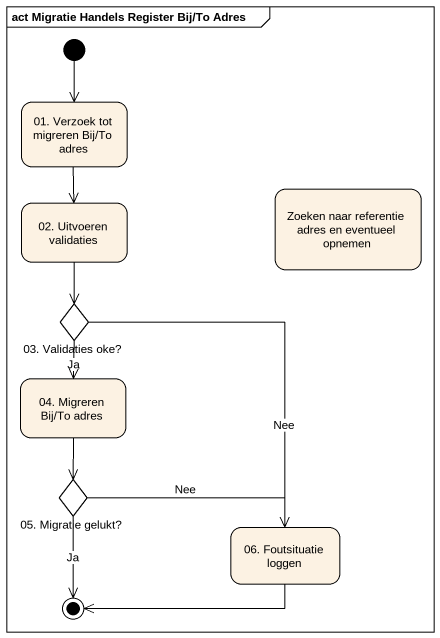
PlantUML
@startuml
mainframe act Migratie Handels Register Bij/To Adres
hide empty description
state "01. Verzoek tot migreren Bij/To adres" as s01_Verzoek_tot_migreren_Bij
state "02. Uitvoeren validaties" as s02_Uitvoeren_validaties
state "Zoeken naar referentie adres en eventueel opnemen" as Zoeken_naar_referentie
state "03. Validaties oke?" as c03_Validaties_oke <<choice>>
state "04. Migreren Bij/To adres" as s04_Migreren_Bij_To_adres
state "05. Migratie gelukt?" as c05_Migratie_gelukt <<choice>>
state "06. Foutsituatie loggen" as s06_Foutsituatie_loggen
[*] --> s01_Verzoek_tot_migreren_Bij
s01_Verzoek_tot_migreren_Bij --> s02_Uitvoeren_validaties
s02_Uitvoeren_validaties --> c03_Validaties_oke
c03_Validaties_oke --> s04_Migreren_Bij_To_adres : Ja
c03_Validaties_oke --> s06_Foutsituatie_loggen : Nee
s04_Migreren_Bij_To_adres --> c05_Migratie_gelukt
c05_Migratie_gelukt -right-> s06_Foutsituatie_loggen : Nee
c05_Migratie_gelukt --> [*] : Ja
s06_Foutsituatie_loggen -left-> [*]
@enduml
